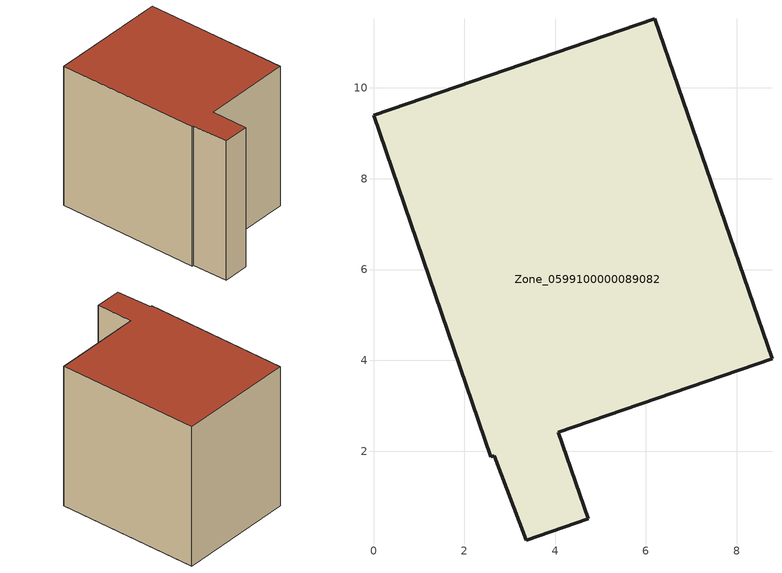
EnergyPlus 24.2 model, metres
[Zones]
Zone_0599100000089082
 floor ground (C_G): 2.66,1.9 2.58,1.87 0,9.4 6.2,11.52 8.78,4.04 4.07,2.42 4.73,0.51 3.36,0.04 z0
 wall outside (C_F): 3.36,0.04 4.73,0.51 4.07,2.42 8.78,4.04 6.2,11.52 0,9.4 2.58,1.87 2.66,1.9 3.36,0.04 z0:8.05
 roof outside (C_R): 6.2,11.52 0,9.4 2.58,1.87 2.66,1.9 3.36,0.04 4.73,0.51 4.07,2.42 8.78,4.04 z8.05
[BUILDING]
Pand.0599100000089082: North Axis=0; Terrain=City; Loads Convergence Tolerance Value=0.04; Temperature Convergence Tolerance Value=0.4; Solar Distribution=FullExterior; Maximum Number of Warmup Days=25; Minimum Number of Warmup Days=1
[Site:Location]
Rotterdam.The.Hague.AP_ZH_NLD Design_Conditions: Latitude=51.96; Longitude=4.45; Time Zone=1; Elevation=-4.5
[SITE:GROUNDTEMPERATURE:BUILDINGSURFACE]
18, 18, 18, 18, 18, 18, 18, 18, 18, 18, 18, 18
[MATERIAL] Thermal Absorptance=0.9; Solar Absorptance=0.7; Visible Absorptance=0.7
Name | Roughness | Thickness | Conductivity | Density | Specific Heat
G.TI.1946-1964 | MediumSmooth | 0.15 | 1 | 540 | 1210
F.TI.1946-1964 | Rough | 0.3 | 0.857143 | 1920 | 840
R.TI.1946-1964 | MediumRough | 0.2 | 0.277778 | 1500 | 1000
[CONSTRUCTION]
C_G: G.TI.1946-1964
C_F: F.TI.1946-1964
C_R: R.TI.1946-1964
[ZONE]
Zone_0599100000089082: Type=1; Multiplier=1; Ceiling Height=Autocalculate; Volume=Autocalculate; Floor Area=autocalculate; Part of Total Floor Area=Yes
[ZONEINFILTRATION:DESIGNFLOWRATE]
Infil_Zone_0599100000089082: Zone or ZoneList or Space or SpaceList=Zone_0599100000089082; Schedule=AlwaysOn; Design Flow Rate Calculation Method=Flow/Area; Flow Rate per Floor Area=0.003; Constant Term Coefficient=1; Temperature Term Coefficient=0; Velocity Term Coefficient=0; Velocity Squared Term Coefficient=0
[HVACTEMPLATE:ZONE:IDEALLOADSAIRSYSTEM]
Zone_0599100000089082: Maximum Heating Supply Air Temperature=50; Minimum Cooling Supply Air Temperature=13; Maximum Heating Supply Air Humidity Ratio=0.0156; Minimum Cooling Supply Air Humidity Ratio=0.0077; Heating Limit=NoLimit; Cooling Limit=NoLimit; Dehumidification Control Type=ConstantSensibleHeatRatio; Cooling Sensible Heat Ratio=0.7; Dehumidification Setpoint=60; Humidification Control Type=None; Humidification Setpoint=30; Outdoor Air Method=None; Outdoor Air Flow Rate per Person=0.00944; Outdoor Air Flow Rate per Zone Floor Area=0; Outdoor Air Flow Rate per Zone=0; Demand Controlled Ventilation Type=None; Outdoor Air Economizer Type=NoEconomizer; Heat Recovery Type=None; Sensible Heat Recovery Effectiveness=0.7; Latent Heat Recovery Effectiveness=0.65
[ZONECONTROL:THERMOSTAT]
ThermostatControl_Zone_0599100000089082: Zone or ZoneList=Zone_0599100000089082; Control Type Schedule=DualSetpointControlType; Control 1=Thermostat_Zone_0599100000089082; Temperature Difference Between Cutout And Setpoint=0
[THERMOSTATSETPOINT:DUALSETPOINT]
Thermostat_Zone_0599100000089082: Heating Setpoint Temperature Schedule=HeatingSetpoint_Zone_0599100000089082; Cooling Setpoint Temperature Schedule=CoolingSetpoint_Zone_0599100000089082
[SCHEDULE:COMPACT]
HeatingSetpoint_Zone_0599100000089082: Through: 12/31, For: AllDays, Until: 24:00, 21
CoolingSetpoint_Zone_0599100000089082: Through: 12/31, For: AllDays, Until: 24:00, 24
DualSetpointControlType: Through: 12/31, For: AllDays, Until: 24:00, 4
AlwaysOn: Through: 12/31, For: AllDays, Until: 24:00, 1
